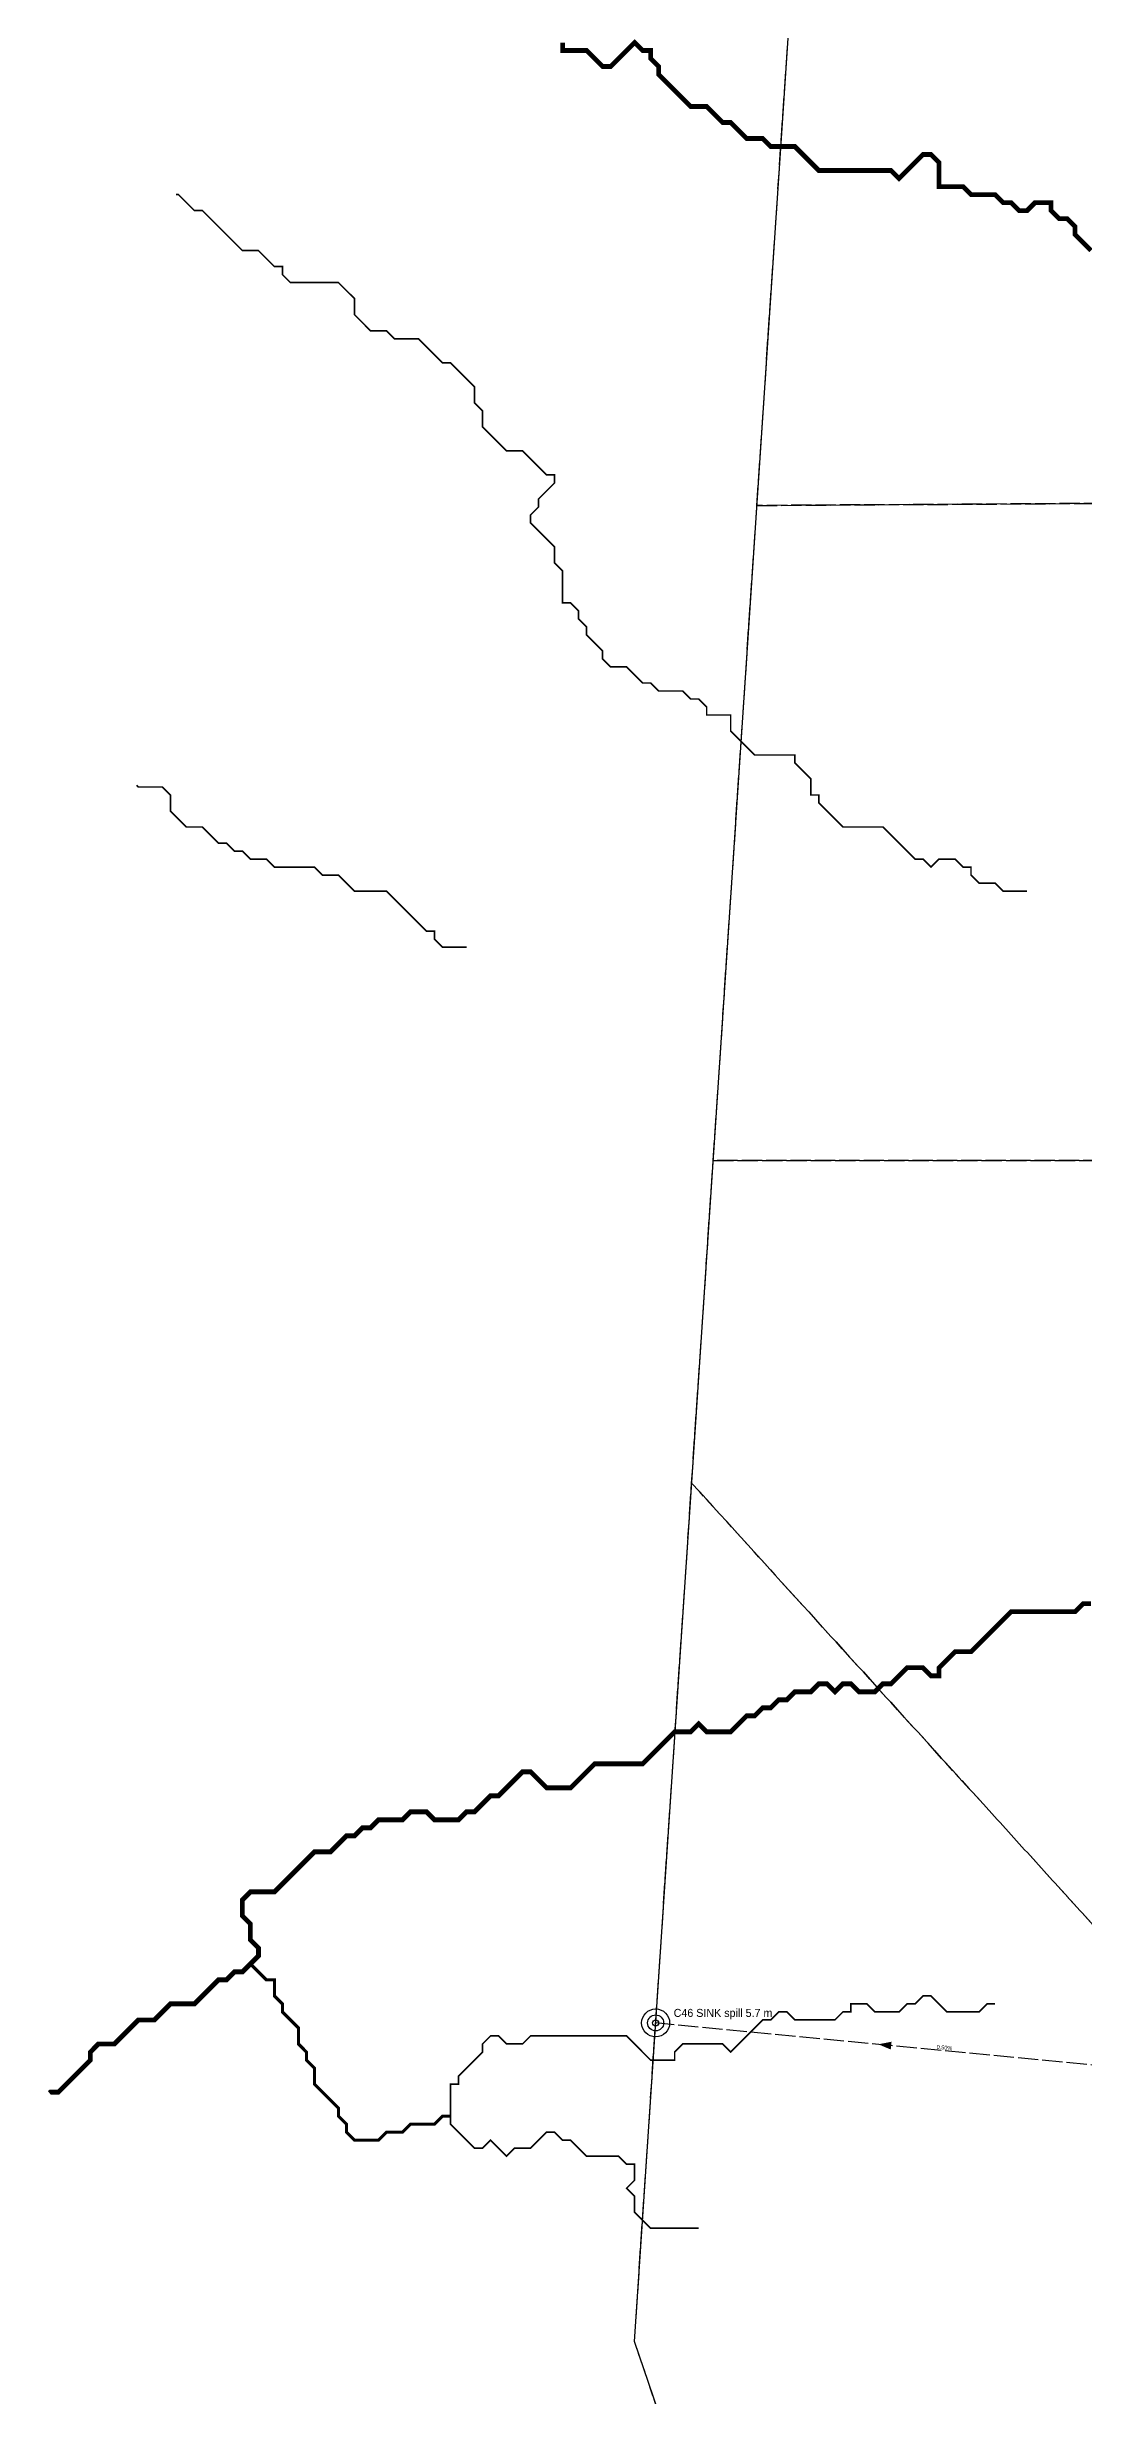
# Model space of a CAD drawing. Header units: metres. Extents: x 442821 to 452274, y 2561971 to 2571293.
# Drawn here: x 442821 to 443339, y 2564896 to 2566070 of the extents above; entities that cross this region are included whole.
import ezdxf
from ezdxf.enums import TextEntityAlignment as Align

# ---------------------------------------------------------------- set-up
doc = ezdxf.new("R2010")
doc.units = ezdxf.units.M
doc.header["$LTSCALE"] = 8
doc.linetypes.add('DASHED', pattern=[1.524, 1.27, -0.254])
for name, color, linetype in [('A_ARROWS', 7, 'Continuous'), ('A_CATCHMENTS', 7, 'Continuous'), ('A_ENVELOPE', 3, 'Continuous'), ('A_GRADIENT', 8, 'Continuous'), ('A_JUNCTIONS', 8, 'Continuous'), ('A_OUTLET_LABEL', 7, 'Continuous'), ('A_OUTLETS', 7, 'Continuous'), ('A_RUNS', 7, 'Continuous'), ('A_STREAMS', 5, 'Continuous')]:
    doc.layers.add(name, color=color, linetype=linetype)

msp = doc.modelspace()

# ---------------------------------------------------------------- linework, layer by layer
at = {"layer": 'A_ARROWS', "color": 1}
msp.add_solid([(443236.7, 2565071.5), (443243.3, 2565072.8), (443242.9, 2565068.9)], dxfattribs=at)
at = {"layer": 'A_CATCHMENTS', "color": 3, "linetype": 'DASHED'}
msp.add_lwpolyline([(443422.7, 2565842.1), (443176, 2565840.6), (443209.9, 2566349)], dxfattribs=at)
at = {"layer": 'A_CATCHMENTS', "color": 1, "linetype": 'DASHED'}
for points in [[(443422.4, 2565513.2), (443154.2, 2565513.2), (443176, 2565840.6), (443422.7, 2565842.1)], [(443273.7, 2564457.4), (443114.8, 2564922.9), (443143.4, 2565351.9), (443147.3, 2565347.8), (443147.3, 2565347.8), (443157.5, 2565336.4), (443160.9, 2565332.8), (443171.4, 2565321.1), (443174.6, 2565317.7), (443185.2, 2565305.9), (443188.2, 2565302.7), (443199.1, 2565290.6), (443201.9, 2565287.6), (443212.9, 2565275.4), (443215.6, 2565272.6), (443226.7, 2565260.1), (443229.2, 2565257.6), (443240.6, 2565244.9), (443242.9, 2565242.5), (443254.4, 2565229.6), (443256.6, 2565227.5), (443268.3, 2565214.4), (443270.2, 2565212.4), (443282.1, 2565199.2), (443283.9, 2565197.4), (443296, 2565183.9), (443297.6, 2565182.3), (443309.8, 2565168.7), (443311.3, 2565167.3), (443323.7, 2565153.4), (443324.9, 2565152.2), (443337.5, 2565138.2), (443338.6, 2565137.2), (443351.4, 2565122.9)]]:
    msp.add_lwpolyline(points, dxfattribs=at)
at = {"layer": 'A_CATCHMENTS', "color": 2, "linetype": 'DASHED'}
msp.add_lwpolyline([(443351.4, 2565122.9), (443338.6, 2565137.2), (443338.6, 2565137.2), (443337.5, 2565138.2), (443324.9, 2565152.2), (443323.7, 2565153.4), (443311.3, 2565167.3), (443309.8, 2565168.7), (443297.6, 2565182.3), (443296, 2565183.9), (443283.9, 2565197.4), (443282.1, 2565199.2), (443270.2, 2565212.4), (443268.3, 2565214.4), (443256.6, 2565227.5), (443254.4, 2565229.6), (443242.9, 2565242.5), (443240.6, 2565244.9), (443229.2, 2565257.6), (443226.7, 2565260.1), (443215.6, 2565272.6), (443212.9, 2565275.4), (443201.9, 2565287.6), (443199.1, 2565290.6), (443188.2, 2565302.7), (443185.2, 2565305.9), (443174.6, 2565317.7), (443171.4, 2565321.1), (443160.9, 2565332.8), (443157.5, 2565336.4), (443147.3, 2565347.8), (443143.4, 2565351.9), (443154.2, 2565513.2), (443422.4, 2565513.2)], dxfattribs=at)
at = {"layer": 'A_ENVELOPE', "color": 3}
msp.add_lwpolyline([(443922.9, 2562555.5), (443114.8, 2564922.9), (443209.9, 2566349), (444250.9, 2566757.8), (445002, 2567304.5), (445444.1, 2567418.6), (445577.2, 2567680.1), (447477.5, 2567541)], dxfattribs=at)
at = {"layer": 'A_JUNCTIONS'}
msp.add_circle((443125.4, 2565082.2), 1.5, dxfattribs=at)
at = {"layer": 'A_OUTLETS', "color": 1}
for radius in [7, 4]:
    msp.add_circle((443125.4, 2565082.2), radius, dxfattribs=at)
at = {"layer": 'A_RUNS', "color": 1, "linetype": 'DASHED'}
msp.add_lwpolyline([(443413.7, 2565054.4), (443125.4, 2565082.2)], dxfattribs=at)
at = {"layer": 'A_STREAMS', "color": 5}
for points, const_width in [([(443343, 2565968), (443339, 2565972), (443335, 2565976), (443335, 2565980), (443331, 2565984), (443327, 2565984), (443323, 2565988), (443323, 2565992), (443319, 2565992), (443315, 2565992), (443311, 2565988), (443307, 2565988), (443303, 2565992), (443299, 2565992), (443295, 2565996), (443291, 2565996), (443287, 2565996), (443283, 2565996), (443279, 2566000), (443275, 2566000), (443271, 2566000), (443267, 2566000), (443267, 2566004), (443267, 2566008), (443267, 2566012), (443263, 2566016), (443259, 2566016), (443255, 2566012), (443251, 2566008), (443247, 2566004), (443243, 2566008), (443239, 2566008), (443235, 2566008), (443231, 2566008), (443227, 2566008), (443223, 2566008), (443219, 2566008), (443215, 2566008), (443211, 2566008), (443207, 2566008), (443203, 2566012), (443199, 2566016), (443195, 2566020), (443191, 2566020), (443186.9, 2566020), (443182.9, 2566020), (443178.9, 2566024), (443174.9, 2566024), (443170.9, 2566024), (443166.9, 2566028), (443162.9, 2566032), (443158.9, 2566032), (443154.9, 2566036), (443150.9, 2566040), (443146.9, 2566040), (443142.9, 2566040), (443138.9, 2566044), (443134.9, 2566048), (443130.9, 2566052), (443126.9, 2566056), (443126.9, 2566060), (443122.9, 2566064), (443122.9, 2566068), (443118.9, 2566068), (443114.9, 2566072), (443110.9, 2566068), (443106.9, 2566064), (443102.9, 2566060), (443098.9, 2566060), (443094.9, 2566064), (443090.9, 2566068), (443086.9, 2566068), (443082.9, 2566068), (443078.9, 2566068), (443078.9, 2566072)], 2.4), ([(443311, 2565647.9), (443307, 2565647.9), (443303, 2565647.9), (443299, 2565647.9), (443295, 2565651.9), (443291, 2565651.9), (443287, 2565651.9), (443283, 2565655.9), (443283, 2565659.9), (443279, 2565659.9), (443275, 2565663.9), (443271, 2565663.9), (443267, 2565663.9), (443263, 2565659.9), (443259, 2565663.9), (443255, 2565663.9), (443251, 2565667.9), (443247, 2565671.9), (443243, 2565675.9), (443239, 2565679.9), (443235, 2565679.9), (443231, 2565679.9), (443227, 2565679.9), (443223, 2565679.9), (443219, 2565679.9), (443215, 2565683.9), (443211, 2565687.9), (443207, 2565691.9), (443207, 2565695.9), (443203, 2565695.9), (443203, 2565699.9), (443203, 2565703.9), (443199, 2565707.9), (443195, 2565711.9), (443195, 2565715.9), (443191, 2565715.9), (443186.9, 2565715.9), (443182.9, 2565715.9), (443178.9, 2565715.9), (443174.9, 2565715.9), (443170.9, 2565719.9), (443166.9, 2565723.9), (443162.9, 2565727.9), (443162.9, 2565731.9), (443162.9, 2565735.9), (443158.9, 2565735.9), (443154.9, 2565735.9), (443150.9, 2565735.9), (443150.9, 2565739.9), (443146.9, 2565743.9), (443142.9, 2565743.9), (443138.9, 2565747.9), (443134.9, 2565747.9), (443130.9, 2565747.9), (443126.9, 2565747.9), (443122.9, 2565751.9), (443118.9, 2565751.9), (443114.9, 2565755.9), (443110.9, 2565759.9), (443106.9, 2565759.9), (443102.9, 2565759.9), (443098.9, 2565763.9), (443098.9, 2565767.9), (443094.9, 2565771.9), (443090.9, 2565775.9), (443090.9, 2565779.9), (443086.9, 2565783.9), (443086.9, 2565787.9), (443082.9, 2565791.9), (443078.9, 2565791.9), (443078.9, 2565795.9), (443078.9, 2565799.9), (443078.9, 2565803.9), (443078.9, 2565807.9), (443074.9, 2565811.9), (443074.9, 2565815.9), (443074.9, 2565819.9), (443070.9, 2565823.9), (443066.9, 2565827.9), (443062.9, 2565831.9), (443062.9, 2565835.9), (443066.9, 2565839.9), (443066.9, 2565843.9), (443070.9, 2565847.9), (443074.9, 2565851.9), (443074.9, 2565855.9), (443070.9, 2565855.9), (443066.9, 2565859.9), (443062.9, 2565863.9), (443058.9, 2565867.9), (443054.9, 2565867.9), (443050.9, 2565867.9), (443046.9, 2565871.9), (443042.9, 2565875.9), (443038.9, 2565879.9), (443038.9, 2565883.9), (443038.9, 2565887.9), (443034.9, 2565891.9), (443034.9, 2565895.9), (443034.9, 2565899.9), (443030.9, 2565903.9), (443026.9, 2565907.9), (443022.9, 2565911.9), (443018.9, 2565911.9), (443014.9, 2565915.9), (443010.9, 2565919.9), (443006.9, 2565923.9), (443002.9, 2565923.9), (442998.9, 2565923.9), (442994.9, 2565923.9), (442990.9, 2565927.9), (442986.9, 2565927.9), (442982.9, 2565927.9), (442978.9, 2565932), (442974.9, 2565936), (442974.9, 2565940), (442974.9, 2565944), (442970.9, 2565948), (442966.9, 2565952), (442962.9, 2565952), (442958.9, 2565952), (442954.9, 2565952), (442950.9, 2565952), (442946.9, 2565952), (442942.9, 2565952), (442938.9, 2565956), (442938.9, 2565960), (442934.9, 2565960), (442930.9, 2565964), (442926.9, 2565968), (442922.9, 2565968), (442918.9, 2565968), (442914.9, 2565972), (442910.9, 2565976), (442906.9, 2565980), (442902.9, 2565984), (442898.9, 2565988), (442894.9, 2565988), (442890.9, 2565992), (442886.9, 2565996), (442885.7, 2565996)], 0.8), ([(443030.9, 2565619.8), (443026.9, 2565619.8), (443022.9, 2565619.8), (443018.9, 2565619.8), (443014.9, 2565623.8), (443014.9, 2565627.8), (443010.9, 2565627.8), (443006.9, 2565631.8), (443002.9, 2565635.8), (442998.9, 2565639.8), (442994.9, 2565643.9), (442990.9, 2565647.9), (442986.9, 2565647.9), (442982.9, 2565647.9), (442978.9, 2565647.9), (442974.9, 2565647.9), (442970.9, 2565651.9), (442966.9, 2565655.9), (442962.9, 2565655.9), (442958.9, 2565655.9), (442954.9, 2565659.9), (442950.9, 2565659.9), (442946.9, 2565659.9), (442942.9, 2565659.9), (442938.9, 2565659.9), (442934.9, 2565659.9), (442930.9, 2565663.9), (442926.9, 2565663.9), (442922.9, 2565663.9), (442918.9, 2565667.9), (442914.9, 2565667.9), (442910.9, 2565671.9), (442906.9, 2565671.9), (442902.9, 2565675.9), (442898.9, 2565679.9), (442894.9, 2565679.9), (442890.9, 2565679.9), (442886.9, 2565683.9), (442882.9, 2565687.9), (442882.9, 2565691.9), (442882.9, 2565695.9), (442878.9, 2565699.9), (442874.9, 2565699.9), (442870.9, 2565699.9), (442866.9, 2565699.9), (442866, 2565700.8)], 0.8), ([(443343, 2565291.7), (443339, 2565291.7), (443335, 2565287.7), (443331, 2565287.7), (443327, 2565287.7), (443323, 2565287.7), (443319, 2565287.7), (443315, 2565287.7), (443311, 2565287.7), (443307, 2565287.7), (443303, 2565287.7), (443299, 2565283.7), (443295, 2565279.7), (443291, 2565275.7), (443287, 2565271.7), (443283, 2565267.7), (443279, 2565267.7), (443275, 2565267.7), (443271, 2565263.7), (443267, 2565259.7), (443267, 2565255.7), (443263, 2565255.7), (443259, 2565259.7), (443255, 2565259.7), (443251, 2565259.7), (443247, 2565255.7), (443243, 2565251.7), (443239, 2565251.7), (443235, 2565247.7), (443231, 2565247.7), (443227, 2565247.7), (443223, 2565251.7), (443219, 2565251.7), (443215, 2565247.7), (443211, 2565251.7), (443207, 2565251.7), (443203, 2565247.7), (443199, 2565247.7), (443195, 2565247.7), (443191, 2565243.7), (443186.9, 2565243.7), (443182.9, 2565239.7), (443178.9, 2565239.7), (443174.9, 2565235.7), (443170.9, 2565235.7), (443166.9, 2565231.7), (443162.9, 2565227.7), (443158.9, 2565227.7), (443154.9, 2565227.7), (443150.9, 2565227.7), (443146.9, 2565231.7), (443142.9, 2565227.7), (443138.9, 2565227.7), (443134.9, 2565227.7), (443130.9, 2565223.7), (443126.9, 2565219.7), (443122.9, 2565215.7), (443118.9, 2565211.7), (443114.9, 2565211.7), (443110.9, 2565211.7), (443106.9, 2565211.7), (443102.9, 2565211.7), (443098.9, 2565211.7), (443094.9, 2565211.7), (443090.9, 2565207.7), (443086.9, 2565203.7), (443082.9, 2565199.7), (443078.9, 2565199.7), (443074.9, 2565199.7), (443070.9, 2565199.7), (443066.9, 2565203.7), (443062.9, 2565207.7), (443058.9, 2565207.7), (443054.9, 2565203.7), (443050.9, 2565199.7), (443046.9, 2565195.7), (443042.9, 2565195.7), (443038.9, 2565191.7), (443034.9, 2565187.7), (443030.9, 2565187.7), (443026.9, 2565183.7), (443022.9, 2565183.7), (443018.9, 2565183.7), (443014.9, 2565183.7), (443010.9, 2565187.7), (443006.9, 2565187.7), (443002.9, 2565187.7), (442998.9, 2565183.7), (442994.9, 2565183.7), (442990.9, 2565183.7), (442986.9, 2565183.7), (442982.9, 2565179.7), (442978.9, 2565179.7), (442974.9, 2565175.7), (442970.9, 2565175.7), (442966.9, 2565171.7), (442962.9, 2565167.7), (442958.9, 2565167.7), (442954.9, 2565167.7), (442950.9, 2565163.7), (442946.9, 2565159.7), (442942.9, 2565155.7), (442938.9, 2565151.7), (442934.9, 2565147.7), (442930.9, 2565147.7), (442926.9, 2565147.7), (442922.9, 2565147.7), (442918.9, 2565143.7), (442918.9, 2565139.7), (442918.9, 2565135.7), (442922.9, 2565131.7), (442922.9, 2565127.7), (442922.9, 2565123.7), (442926.9, 2565119.7), (442926.9, 2565115.7), (442922.9, 2565111.7)], 2.4), ([(442922.9, 2565111.7), (442918.9, 2565107.7), (442914.9, 2565107.7), (442910.9, 2565103.7), (442906.9, 2565103.7), (442902.9, 2565099.7), (442898.9, 2565095.7), (442894.9, 2565091.7), (442890.9, 2565091.7), (442886.9, 2565091.7), (442882.9, 2565091.7), (442878.9, 2565087.7), (442874.9, 2565083.7), (442870.9, 2565083.7), (442866.9, 2565083.7), (442862.9, 2565079.7), (442858.9, 2565075.7), (442854.9, 2565071.7), (442850.9, 2565071.7), (442846.9, 2565071.7), (442842.9, 2565067.6), (442842.9, 2565063.6), (442838.9, 2565059.6), (442834.9, 2565055.6), (442830.9, 2565051.6), (442826.9, 2565047.6), (442822.9, 2565047.6), (442822.4, 2565047.2)], 2.4), ([(443022.9, 2565035.6), (443018.9, 2565035.6), (443014.9, 2565031.6), (443010.9, 2565031.6), (443006.9, 2565031.6), (443002.9, 2565031.6), (442998.9, 2565027.6), (442994.9, 2565027.6), (442990.9, 2565027.6), (442986.9, 2565023.6), (442982.9, 2565023.6), (442978.9, 2565023.6), (442974.9, 2565023.6), (442970.9, 2565027.6), (442970.9, 2565031.6), (442966.9, 2565035.6), (442966.9, 2565039.6), (442962.9, 2565043.6), (442958.9, 2565047.6), (442954.9, 2565051.6), (442954.9, 2565055.6), (442954.9, 2565059.6), (442950.9, 2565063.6), (442950.9, 2565067.6), (442946.9, 2565071.7), (442946.9, 2565075.7), (442946.9, 2565079.7), (442942.9, 2565083.7), (442938.9, 2565087.7), (442938.9, 2565091.7), (442934.9, 2565095.7), (442934.9, 2565099.7), (442934.9, 2565103.7), (442930.9, 2565103.7), (442926.9, 2565107.7), (442922.9, 2565111.7)], 1.6), ([(443295, 2565091.7), (443291, 2565091.7), (443287, 2565087.7), (443283, 2565087.7), (443279, 2565087.7), (443275, 2565087.7), (443271, 2565087.7), (443267, 2565091.7), (443263, 2565095.7), (443259, 2565095.7), (443255, 2565091.7), (443251, 2565091.7), (443247, 2565087.7), (443243, 2565087.7), (443239, 2565087.7), (443235, 2565087.7), (443231, 2565091.7), (443227, 2565091.7), (443223, 2565091.7), (443223, 2565087.7), (443219, 2565087.7), (443215, 2565083.7), (443211, 2565083.7), (443207, 2565083.7), (443203, 2565083.7), (443199, 2565083.7), (443195, 2565083.7), (443191, 2565087.7), (443186.9, 2565087.7), (443182.9, 2565083.7), (443178.9, 2565083.7), (443174.9, 2565079.7), (443170.9, 2565075.7), (443166.9, 2565071.7), (443162.9, 2565067.6), (443158.9, 2565071.7), (443154.9, 2565071.7), (443150.9, 2565071.7), (443146.9, 2565071.7), (443142.9, 2565071.7), (443138.9, 2565071.7), (443134.9, 2565067.6), (443134.9, 2565063.6), (443130.9, 2565063.6), (443126.9, 2565063.6), (443122.9, 2565063.6), (443118.9, 2565067.6), (443114.9, 2565071.7), (443110.9, 2565075.7), (443106.9, 2565075.7), (443102.9, 2565075.7), (443098.9, 2565075.7), (443094.9, 2565075.7), (443090.9, 2565075.7), (443086.9, 2565075.7), (443082.9, 2565075.7), (443078.9, 2565075.7), (443074.9, 2565075.7), (443070.9, 2565075.7), (443066.9, 2565075.7), (443062.9, 2565075.7), (443058.9, 2565071.7), (443054.9, 2565071.7), (443050.9, 2565071.7), (443046.9, 2565075.7), (443042.9, 2565075.7), (443038.9, 2565071.7), (443038.9, 2565067.6), (443034.9, 2565063.6), (443030.9, 2565059.6), (443026.9, 2565055.6), (443026.9, 2565051.6), (443022.9, 2565051.6), (443022.9, 2565047.6), (443022.9, 2565043.6), (443022.9, 2565039.6), (443022.9, 2565035.6)], 0.8), ([(443146.9, 2564979.6), (443142.9, 2564979.6), (443138.9, 2564979.6), (443134.9, 2564979.6), (443130.9, 2564979.6), (443126.9, 2564979.6), (443122.9, 2564979.6), (443118.9, 2564983.6), (443114.9, 2564987.6), (443114.9, 2564991.6), (443114.9, 2564995.6), (443110.9, 2564999.6), (443114.9, 2565003.6), (443114.9, 2565007.6), (443114.9, 2565011.6), (443110.9, 2565011.6), (443106.9, 2565015.6), (443102.9, 2565015.6), (443098.9, 2565015.6), (443094.9, 2565015.6), (443090.9, 2565015.6), (443086.9, 2565019.6), (443082.9, 2565023.6), (443078.9, 2565023.6), (443074.9, 2565027.6), (443070.9, 2565027.6), (443066.9, 2565023.6), (443062.9, 2565019.6), (443058.9, 2565019.6), (443054.9, 2565019.6), (443050.9, 2565015.6), (443046.9, 2565019.6), (443042.9, 2565023.6), (443038.9, 2565019.6), (443034.9, 2565019.6), (443030.9, 2565023.6), (443026.9, 2565027.6), (443022.9, 2565031.6), (443022.9, 2565035.6)], 0.8)]:
    msp.add_lwpolyline(points, dxfattribs=dict(at, const_width=const_width))

# ---------------------------------------------------------------- texts
at = {"layer": 'A_GRADIENT', "color": 1}
msp.add_text('0.50%', height=2, rotation=354.5092, dxfattribs=at).set_placement((443269.6, 2565068.3), align=Align.BOTTOM_CENTER)
at = {"layer": 'A_OUTLET_LABEL', "color": 1}
msp.add_text('C46 SINK spill 5.7 m', height=4, dxfattribs=at).set_placement((443134.4, 2565085.2))

doc.saveas('drawing.dxf')
